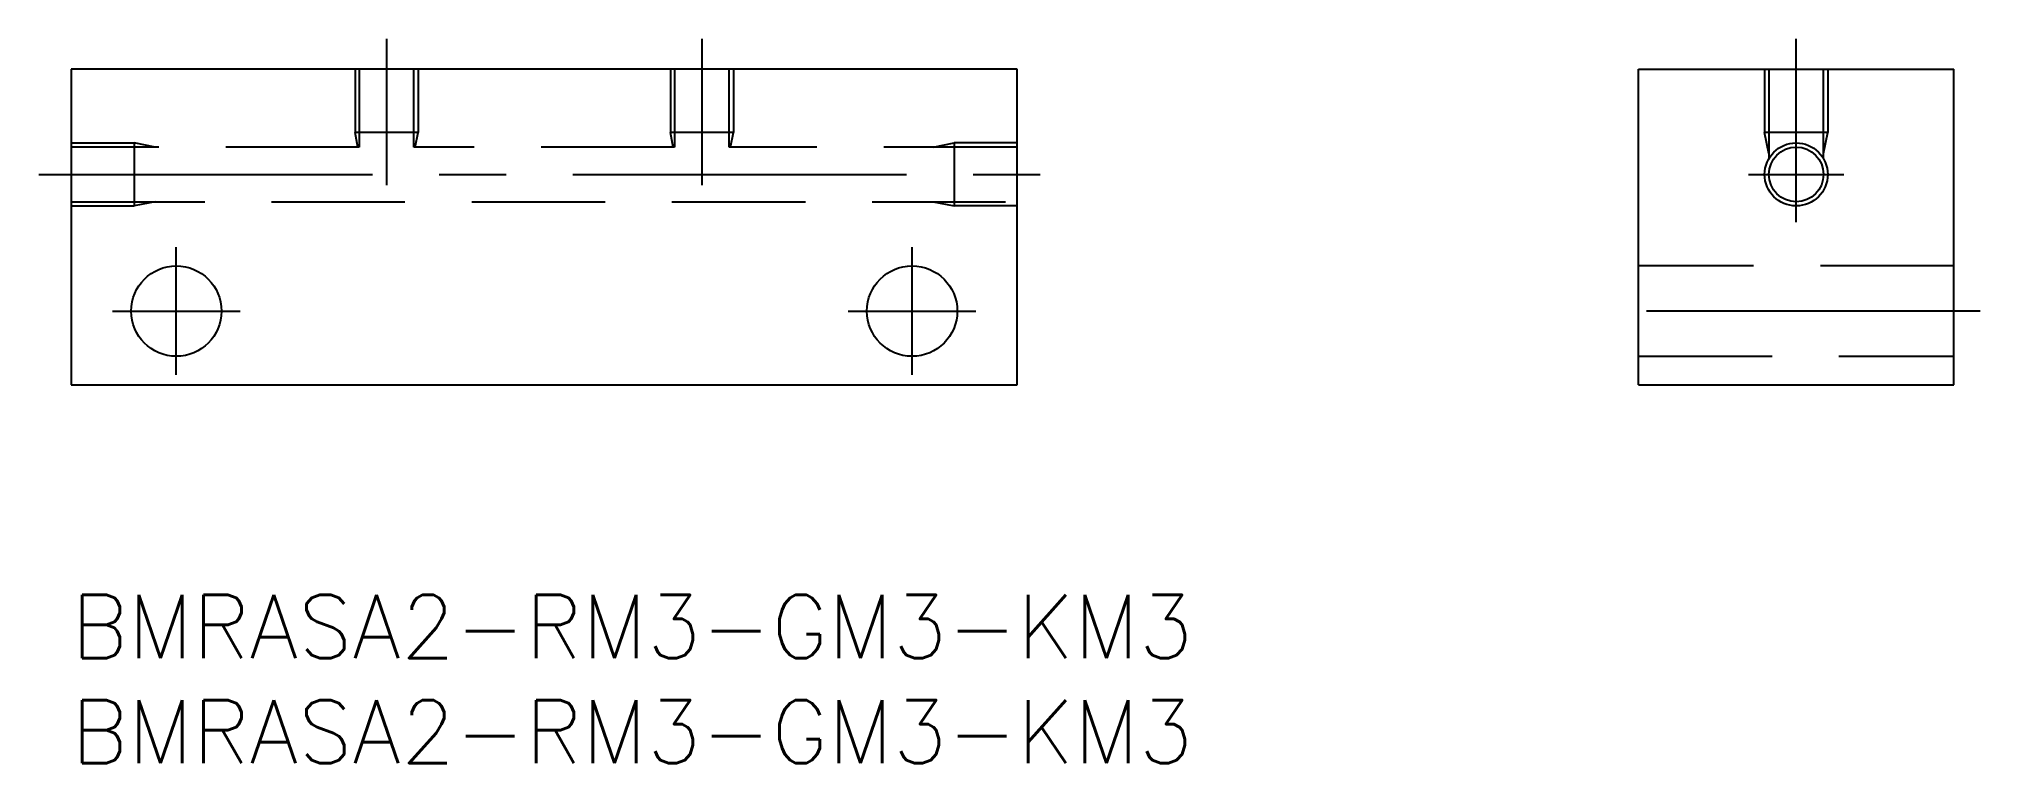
# Model space of a CAD drawing. Extents: x -1.5 to 90.8, y -8 to 26.4.
import ezdxf

# ---------------------------------------------------------------- set-up
doc = ezdxf.new("R2010")
doc.units = 0
doc.header["$LTSCALE"] = 0.5
doc.linetypes.add('CENTER', pattern=[50.8, 31.75, -6.35, 6.35, -6.35])
doc.linetypes.add('DASHED', pattern=[19.05, 12.7, -6.35])
for name, color, linetype in [('MSM_CENTER', 1, 'CENTER'), ('MSM_CONTINUOUS', 7, 'CONTINUOUS'), ('MSM_DASHED', 4, 'DASHED'), ('MSM_NARROW', 5, 'CONTINUOUS'), ('MSM_PART_NUMBER', 7, 'CONTINUOUS')]:
    doc.layers.add(name, color=color, linetype=linetype)
doc.styles.get("Standard").update_dxf_attribs({"font": 'txt.shx', "height": 2, "bigfont": 'bigfont.shx'})

# ---------------------------------------------------------------- blocks, each defined once
blk = doc.blocks.new('*U29')
at = {"layer": 'MSM_PART_NUMBER'}
blk.add_text('BMRASA2-RM3-GM3-KM3', height=3, dxfattribs=at).set_placement((0, -3))
blk = doc.blocks.new('*U30')
at = {"layer": 'MSM_PART_NUMBER'}
blk.add_text('BMRASA2-RM3-GM3-KM3', height=3, dxfattribs=at).set_placement((0, -8))

msp = doc.modelspace()

# ---------------------------------------------------------------- linework, layer by layer
at = {"layer": 'MSM_CENTER'}
for p, q in [((15, 26.449), (15, 19.492)), ((30, 26.449), (30, 19.492)), ((82.056, 17.729), (82.056, 26.449)), ((-1.54, 20), (46.41, 20)), ((79.785, 20), (84.327, 20)), ((5, 10.464), (5, 16.536)), ((40, 10.464), (40, 16.536)), ((1.964, 13.5), (8.036, 13.5)), ((36.964, 13.5), (43.036, 13.5)), ((90.808, 13.5), (73.423, 13.5))]:
    msp.add_line(p, q, dxfattribs=at)
at = {"layer": 'MSM_CONTINUOUS'}
for p, q in [((0, 25), (0, 10)), ((45, 25), (0, 25)), ((45, 10), (45, 25)), ((74.556, 10), (74.556, 25)), ((74.556, 25), (89.556, 25)), ((89.556, 10), (89.556, 25)), ((0, 10), (45, 10)), ((74.556, 10), (89.556, 10))]:
    msp.add_line(p, q, dxfattribs=at)
for centre, radius in [((82.056, 20), 1.3), ((5, 13.5), 2.15), ((40, 13.5), 2.15)]:
    msp.add_circle(centre, radius, dxfattribs=at)
at = {"layer": 'MSM_DASHED'}
for p, q in [((13.5, 25), (13.5, 22)), ((13.7, 25), (13.7, 21.3)), ((16.3, 21.3), (16.3, 25)), ((16.5, 25), (16.5, 22)), ((28.5, 25), (28.5, 22)), ((28.7, 25), (28.7, 21.3)), ((31.3, 21.3), (31.3, 25)), ((31.5, 25), (31.5, 22)), ((80.556, 25), (80.556, 22)), ((80.756, 25), (80.756, 20.748)), ((83.356, 20.748), (83.356, 25)), ((83.556, 25), (83.556, 22)), ((0, 21.5), (3, 21.5)), ((13.7, 21.3), (0, 21.3)), ((4, 21.3), (3, 21.5)), ((3, 21.5), (3, 18.5)), ((16.5, 22), (13.5, 22)), ((13.64, 21.3), (13.5, 22)), ((28.7, 21.3), (16.3, 21.3)), ((16.36, 21.3), (16.5, 22)), ((31.5, 22), (28.5, 22)), ((28.64, 21.3), (28.5, 22)), ((45, 21.3), (31.3, 21.3)), ((31.36, 21.3), (31.5, 22)), ((41, 21.3), (42, 21.5)), ((45, 21.5), (42, 21.5)), ((42, 21.5), (42, 18.5)), ((83.556, 22), (80.556, 22)), ((80.756, 21), (80.556, 22)), ((83.356, 21), (83.556, 22)), ((0, 18.7), (45, 18.7)), ((0, 18.5), (3, 18.5)), ((4, 18.7), (3, 18.5)), ((41, 18.7), (42, 18.5)), ((45, 18.5), (42, 18.5)), ((89.556, 15.65), (74.556, 15.65)), ((74.556, 11.35), (89.556, 11.35))]:
    msp.add_line(p, q, dxfattribs=at)
at = {"layer": 'MSM_NARROW'}
msp.add_circle((82.056, 20), 1.5, dxfattribs=at)

# ---------------------------------------------------------------- block references
at = {"layer": 'MSM_CONTINUOUS'}
for name in ['*U29', '*U30']:
    msp.add_blockref(name, (0, 0), dxfattribs=at)

doc.saveas('drawing.dxf')
